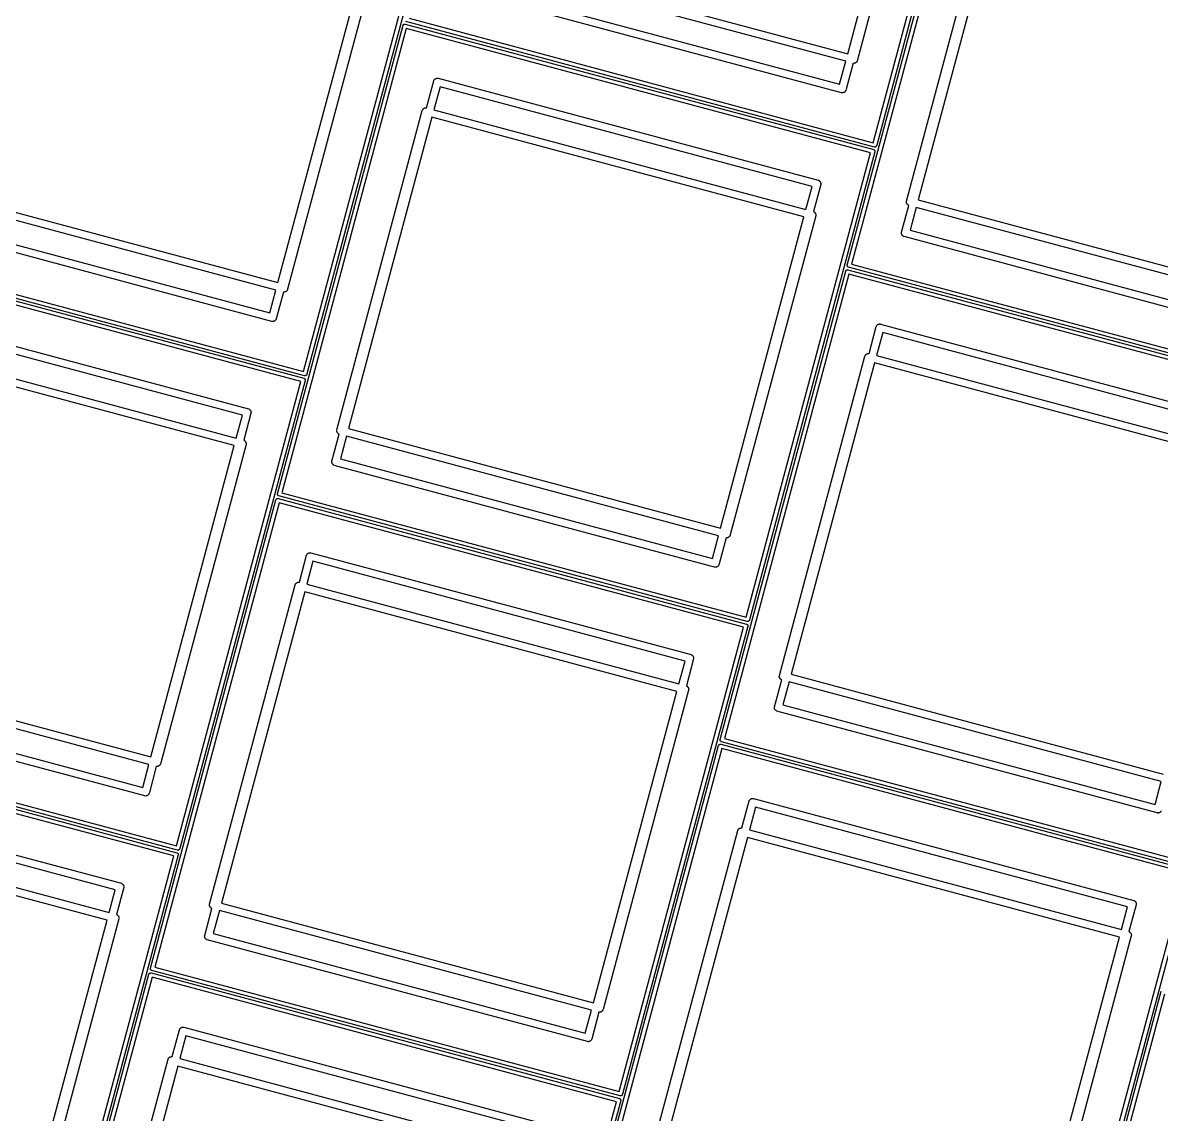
# Model space of a CAD drawing. Extents: x -24 to 329, y -138 to -2.
# Drawn here: x 77.98 to 122.14, y -100.97 to -58.64 of the extents above; entities that cross this region are included whole.
import ezdxf

# ---------------------------------------------------------------- set-up
doc = ezdxf.new("R2010")
doc.units = 0
doc.header["$MEASUREMENT"] = 0
doc.layers.add('BLACK', color=7, linetype='CONTINUOUS')

msp = doc.modelspace()

# ---------------------------------------------------------------- linework, layer by layer
at = {"layer": 'BLACK', "linetype": 'CONTINUOUS'}
for p, q in [((110.97, -63.2936), (115.795, -45.2853)), ((115.964, -45.2447), (111.101, -63.3937)), ((109.976, -59.8472), (113.212, -47.7731)), ((113.669, -47.7269), (110.36, -60.0778)), ((109.961, -68.0396), (114.83, -49.8712)), ((114.955, -49.9907), (110.13, -67.999)), ((112.256, -65.5574), (115.576, -53.1682)), ((115.949, -53.4371), (112.714, -65.5112)), ((88.8713, -72.1638), (93.6966, -54.1554)), ((93.8653, -54.1148), (89.0023, -72.2638)), ((95.5455, -55.9804), (109.976, -59.8472)), ((109.899, -60.137), (95.4679, -56.2702)), ((87.8777, -68.7174), (91.1129, -56.6433)), ((91.5705, -56.597), (88.2536, -68.9756)), ((95.2297, -57.1589), (109.661, -61.0256)), ((109.741, -61.3576), (94.9945, -57.4064)), ((92.7326, -58.7348), (92.7364, -58.7293)), ((92.7364, -58.7293), (92.7393, -58.7231)), ((92.7393, -58.7231), (92.7441, -58.7183)), ((92.7441, -58.7183), (92.748, -58.7128)), ((92.748, -58.7128), (92.7535, -58.7089)), ((92.7535, -58.7089), (92.7583, -58.7041)), ((92.7583, -58.7041), (92.7645, -58.7013)), ((92.7645, -58.7013), (92.77, -58.6974)), ((92.77, -58.6974), (92.7765, -58.6956)), ((92.7765, -58.6956), (92.7827, -58.6928)), ((92.7827, -58.6928), (92.7894, -58.6922)), ((92.7894, -58.6922), (92.796, -58.6904)), ((92.796, -58.6904), (92.8027, -58.691)), ((92.8027, -58.691), (92.8094, -58.6904)), ((92.8094, -58.6904), (92.816, -58.6922)), ((92.816, -58.6922), (92.816, -58.6922)), ((92.816, -58.6922), (110.984, -63.5604)), ((111.011, -63.4623), (92.8423, -58.5941)), ((92.9618, -58.4683), (110.97, -63.2936)), ((87.8626, -76.9098), (92.7308, -58.7414)), ((92.8566, -58.8608), (88.0313, -76.8692)), ((92.7308, -58.7414), (92.7326, -58.7348)), ((92.7308, -58.7414), (92.7308, -58.7414)), ((110.865, -63.6862), (92.8566, -58.8608)), ((109.661, -61.0256), (109.899, -60.137)), ((110.189, -60.2146), (109.918, -61.2226)), ((110.195, -60.2163), (110.189, -60.2146)), ((110.208, -60.2151), (110.195, -60.2163)), ((110.221, -60.2163), (110.208, -60.2151)), ((110.234, -60.2128), (110.221, -60.2163)), ((110.247, -60.2117), (110.234, -60.2128)), ((110.26, -60.206), (110.247, -60.2117)), ((110.272, -60.2026), (110.26, -60.206)), ((110.283, -60.195), (110.272, -60.2026)), ((110.295, -60.1893), (110.283, -60.195)), ((110.305, -60.1799), (110.295, -60.1893)), ((110.316, -60.1723), (110.305, -60.1799)), ((110.323, -60.1613), (110.316, -60.1723)), ((110.333, -60.1519), (110.323, -60.1613)), ((110.338, -60.1398), (110.333, -60.1519)), ((110.346, -60.1289), (110.338, -60.1398)), ((110.36, -60.0778), (110.346, -60.1289)), ((93.6381, -61.9398), (93.9184, -60.8936)), ((93.9184, -60.8936), (93.9219, -60.8807)), ((93.9184, -60.8936), (93.9184, -60.8936)), ((93.9219, -60.8807), (93.9295, -60.8698)), ((93.9295, -60.8698), (93.9352, -60.8578)), ((93.9352, -60.8578), (93.9446, -60.8483)), ((93.9446, -60.8483), (93.9522, -60.8374)), ((93.9522, -60.8374), (93.9631, -60.8298)), ((93.9631, -60.8298), (93.9726, -60.8203)), ((93.9726, -60.8203), (93.9846, -60.8147)), ((93.9846, -60.8147), (93.9956, -60.8071)), ((93.9956, -60.8071), (94.0084, -60.8036)), ((94.0084, -60.8036), (94.0205, -60.798)), ((94.0205, -60.798), (94.0338, -60.7968)), ((94.0338, -60.7968), (94.0467, -60.7934)), ((94.0467, -60.7934), (94.0599, -60.7945)), ((94.0599, -60.7945), (94.0732, -60.7934)), ((94.0732, -60.7934), (94.0861, -60.7968)), ((94.0861, -60.7968), (94.0861, -60.7968)), ((94.0861, -60.7968), (108.832, -64.748)), ((94.166, -61.1288), (93.9279, -62.0175)), ((108.597, -64.9956), (94.166, -61.1288)), ((109.753, -61.3611), (109.741, -61.3576)), ((109.741, -61.3576), (109.741, -61.3576)), ((109.767, -61.3599), (109.753, -61.3611)), ((109.78, -61.3611), (109.767, -61.3599)), ((109.793, -61.3576), (109.78, -61.3611)), ((109.806, -61.3565), (109.793, -61.3576)), ((109.818, -61.3508), (109.806, -61.3565)), ((109.831, -61.3474), (109.818, -61.3508)), ((109.842, -61.3397), (109.831, -61.3474)), ((109.854, -61.3341), (109.842, -61.3397)), ((109.864, -61.3247), (109.854, -61.3341)), ((109.874, -61.317), (109.864, -61.3247)), ((109.882, -61.3061), (109.874, -61.317)), ((109.892, -61.2967), (109.882, -61.3061)), ((109.897, -61.2846), (109.892, -61.2967)), ((109.905, -61.2737), (109.897, -61.2846)), ((109.918, -61.2226), (109.905, -61.2737)), ((90.1574, -74.4276), (93.4771, -62.0384)), ((93.4771, -62.0384), (93.4806, -62.0255)), ((93.4771, -62.0384), (93.4771, -62.0384)), ((93.4806, -62.0255), (93.4882, -62.0146)), ((93.4882, -62.0146), (93.4938, -62.0025)), ((93.4938, -62.0025), (93.5033, -61.9931)), ((93.5033, -61.9931), (93.5109, -61.9822)), ((93.5109, -61.9822), (93.5218, -61.9746)), ((93.5218, -61.9746), (93.5312, -61.9651)), ((93.5312, -61.9651), (93.5433, -61.9595)), ((93.5433, -61.9595), (93.5542, -61.9519)), ((93.5542, -61.9519), (93.5671, -61.9484)), ((93.5671, -61.9484), (93.5792, -61.9428)), ((93.5792, -61.9428), (93.5925, -61.9416)), ((93.5925, -61.9416), (93.6053, -61.9382)), ((93.6053, -61.9382), (93.6186, -61.9393)), ((93.6186, -61.9393), (93.6319, -61.9382)), ((93.6319, -61.9382), (93.6381, -61.9398)), ((93.9279, -62.0175), (108.359, -65.8842)), ((93.8502, -62.3073), (90.615, -74.3813)), ((108.281, -66.174), (93.8502, -62.3073)), ((110.984, -63.5604), (110.984, -63.5604)), ((110.984, -63.5604), (110.991, -63.5622)), ((110.991, -63.5622), (110.996, -63.566)), ((110.996, -63.566), (111.003, -63.5689)), ((111.003, -63.5689), (111.007, -63.5737)), ((111.007, -63.5737), (111.013, -63.5776)), ((111.017, -63.464), (111.011, -63.4623)), ((111.011, -63.4623), (111.011, -63.4623)), ((111.013, -63.5776), (111.017, -63.5831)), ((111.024, -63.4634), (111.017, -63.464)), ((111.017, -63.5831), (111.022, -63.5879)), ((111.022, -63.5879), (111.024, -63.594)), ((111.031, -63.464), (111.024, -63.4634)), ((111.037, -63.4623), (111.031, -63.464)), ((111.044, -63.4617), (111.037, -63.4623)), ((111.05, -63.4588), (111.044, -63.4617)), ((111.057, -63.4571), (111.05, -63.4588)), ((111.062, -63.4532), (111.057, -63.4571)), ((111.068, -63.4503), (111.062, -63.4532)), ((111.073, -63.4455), (111.068, -63.4503)), ((111.079, -63.4416), (111.073, -63.4455)), ((111.083, -63.4361), (111.079, -63.4416)), ((111.087, -63.4313), (111.083, -63.4361)), ((111.09, -63.4252), (111.087, -63.4313)), ((111.094, -63.4196), (111.09, -63.4252)), ((111.101, -63.3937), (111.094, -63.4196)), ((106.04, -81.6945), (110.865, -63.6862)), ((111.034, -63.6456), (106.171, -81.7946)), ((111.024, -63.594), (111.028, -63.5996)), ((111.028, -63.5996), (111.03, -63.6061)), ((111.03, -63.6061), (111.033, -63.6123)), ((111.033, -63.6123), (111.034, -63.619)), ((111.034, -63.619), (111.035, -63.6255)), ((111.035, -63.639), (111.034, -63.6456)), ((111.034, -63.6456), (111.034, -63.6456)), ((111.035, -63.6255), (111.035, -63.6323)), ((111.035, -63.6323), (111.035, -63.639)), ((73.4467, -64.8506), (87.8777, -68.7174)), ((108.832, -64.748), (108.832, -64.748)), ((108.832, -64.748), (108.845, -64.7515)), ((108.845, -64.7515), (108.856, -64.7591)), ((108.856, -64.7591), (108.868, -64.7647)), ((108.868, -64.7647), (108.877, -64.7742)), ((108.877, -64.7742), (108.888, -64.7818)), ((108.888, -64.7818), (108.896, -64.7927)), ((108.896, -64.7927), (108.905, -64.8022)), ((108.905, -64.8022), (108.911, -64.8142)), ((108.911, -64.8142), (108.919, -64.8251)), ((108.919, -64.8251), (108.922, -64.838)), ((108.922, -64.838), (108.928, -64.8501)), ((108.928, -64.8501), (108.929, -64.8634)), ((108.929, -64.8634), (108.932, -64.8762)), ((108.932, -64.9028), (108.929, -64.9157)), ((108.932, -64.8762), (108.931, -64.8895)), ((108.931, -64.8895), (108.932, -64.9028)), ((87.8, -69.0071), (73.3691, -65.1404)), ((108.359, -65.8842), (108.597, -64.9956)), ((108.929, -64.9157), (108.649, -65.9619)), ((108.929, -64.9157), (108.929, -64.9157)), ((112.066, -66.7695), (112.346, -65.7233)), ((112.253, -65.5703), (112.256, -65.5574)), ((112.254, -65.5836), (112.253, -65.5703)), ((112.253, -65.5969), (112.254, -65.5836)), ((112.256, -65.6097), (112.253, -65.5969)), ((112.256, -65.5574), (112.256, -65.5574)), ((112.257, -65.623), (112.256, -65.6097)), ((112.263, -65.6351), (112.257, -65.623)), ((112.266, -65.648), (112.263, -65.6351)), ((112.274, -65.6589), (112.266, -65.648)), ((112.28, -65.6709), (112.274, -65.6589)), ((112.289, -65.6804), (112.28, -65.6709)), ((112.297, -65.6913), (112.289, -65.6804)), ((112.308, -65.6989), (112.297, -65.6913)), ((112.317, -65.7084), (112.308, -65.6989)), ((112.329, -65.714), (112.317, -65.7084)), ((112.34, -65.7216), (112.329, -65.714)), ((112.346, -65.7233), (112.34, -65.7216)), ((112.714, -65.5112), (127.145, -69.3779)), ((73.131, -66.029), (87.5619, -69.8958)), ((105.046, -78.2481), (108.281, -66.174)), ((108.739, -66.1277), (105.422, -78.5063)), ((108.649, -65.9619), (108.655, -65.9636)), ((108.655, -65.9636), (108.666, -65.9712)), ((108.666, -65.9712), (108.678, -65.9768)), ((108.678, -65.9768), (108.687, -65.9863)), ((108.687, -65.9863), (108.698, -65.9939)), ((108.698, -65.9939), (108.706, -66.0048)), ((108.706, -66.0048), (108.715, -66.0142)), ((108.715, -66.0142), (108.721, -66.0263)), ((108.721, -66.0263), (108.728, -66.0372)), ((108.728, -66.0372), (108.732, -66.0501)), ((108.732, -66.0501), (108.738, -66.0622)), ((108.738, -66.0622), (108.739, -66.0755)), ((108.739, -66.0755), (108.742, -66.0883)), ((108.742, -66.1149), (108.739, -66.1277)), ((108.739, -66.1277), (108.739, -66.1277)), ((108.742, -66.0883), (108.741, -66.1016)), ((108.741, -66.1016), (108.742, -66.1149)), ((112.636, -65.8009), (112.398, -66.6896)), ((127.067, -69.6677), (112.636, -65.8009)), ((87.6418, -70.2278), (72.8958, -66.2766)), ((112.063, -66.7824), (112.066, -66.7695)), ((112.064, -66.7957), (112.063, -66.7824)), ((112.063, -66.8089), (112.064, -66.7957)), ((112.066, -66.8218), (112.063, -66.8089)), ((112.066, -66.7695), (112.066, -66.7695)), ((112.067, -66.8351), (112.066, -66.8218)), ((112.073, -66.8472), (112.067, -66.8351)), ((112.076, -66.86), (112.073, -66.8472)), ((112.084, -66.8709), (112.076, -66.86)), ((112.09, -66.883), (112.084, -66.8709)), ((112.099, -66.8924), (112.09, -66.883)), ((112.107, -66.9034), (112.099, -66.8924)), ((112.118, -66.911), (112.107, -66.9034)), ((112.127, -66.9204), (112.118, -66.911)), ((112.139, -66.9261), (112.127, -66.9204)), ((112.15, -66.9337), (112.139, -66.9261)), ((112.163, -66.9372), (112.15, -66.9337)), ((126.909, -70.8883), (112.163, -66.9372)), ((112.163, -66.9372), (112.163, -66.9372)), ((112.398, -66.6896), (126.829, -70.5564)), ((70.7172, -67.5624), (88.8856, -72.4306)), ((88.9119, -72.3324), (70.7435, -67.4642)), ((70.863, -67.3385), (88.8713, -72.1638)), ((88.7661, -72.5563), (70.7578, -67.731)), ((110.13, -67.999), (128.138, -72.8243)), ((105.031, -86.4405), (109.899, -68.2721)), ((110.025, -68.3916), (105.2, -86.3999)), ((109.899, -68.2721), (109.901, -68.2655)), ((109.899, -68.2721), (109.899, -68.2721)), ((109.901, -68.2655), (109.905, -68.26)), ((109.905, -68.26), (109.908, -68.2539)), ((109.908, -68.2539), (109.912, -68.2491)), ((109.912, -68.2491), (109.916, -68.2435)), ((109.916, -68.2435), (109.922, -68.2397)), ((109.922, -68.2397), (109.927, -68.2349)), ((109.927, -68.2349), (109.933, -68.232)), ((109.933, -68.232), (109.938, -68.2281)), ((109.938, -68.2281), (109.945, -68.2264)), ((109.945, -68.2264), (109.951, -68.2235)), ((109.951, -68.2235), (109.958, -68.2229)), ((109.958, -68.2229), (109.964, -68.2212)), ((109.96, -68.0462), (109.961, -68.0396)), ((109.96, -68.0529), (109.96, -68.0462)), ((109.96, -68.0596), (109.96, -68.0529)), ((109.961, -68.0662), (109.96, -68.0596)), ((109.961, -68.0396), (109.961, -68.0396)), ((109.962, -68.0729), (109.961, -68.0662)), ((109.965, -68.0791), (109.962, -68.0729)), ((109.964, -68.2212), (109.971, -68.2218)), ((109.967, -68.0856), (109.965, -68.0791)), ((109.97, -68.0911), (109.967, -68.0856)), ((109.973, -68.0973), (109.97, -68.0911)), ((109.971, -68.2218), (109.978, -68.2212)), ((109.978, -68.1021), (109.973, -68.0973)), ((109.982, -68.1076), (109.978, -68.1021)), ((109.978, -68.2212), (109.984, -68.2229)), ((109.988, -68.1115), (109.982, -68.1076)), ((109.984, -68.2229), (109.984, -68.2229)), ((109.984, -68.2229), (128.153, -73.0911)), ((109.992, -68.1163), (109.988, -68.1115)), ((109.998, -68.1191), (109.992, -68.1163)), ((110.004, -68.123), (109.998, -68.1191)), ((110.011, -68.1248), (110.004, -68.123)), ((128.179, -72.993), (110.011, -68.1248)), ((110.011, -68.1248), (110.011, -68.1248)), ((128.033, -73.2169), (110.025, -68.3916)), ((87.5619, -69.8958), (87.8, -69.0071)), ((88.0898, -69.0848), (87.8123, -70.1204)), ((88.096, -69.0865), (88.0898, -69.0848)), ((88.1093, -69.0853), (88.096, -69.0865)), ((88.1226, -69.0865), (88.1093, -69.0853)), ((88.1354, -69.083), (88.1226, -69.0865)), ((88.1487, -69.0818), (88.1354, -69.083)), ((88.1608, -69.0762), (88.1487, -69.0818)), ((88.1737, -69.0728), (88.1608, -69.0762)), ((88.1846, -69.0651), (88.1737, -69.0728)), ((88.1967, -69.0595), (88.1846, -69.0651)), ((88.2061, -69.0501), (88.1967, -69.0595)), ((88.217, -69.0424), (88.2061, -69.0501)), ((88.2247, -69.0315), (88.217, -69.0424)), ((88.2341, -69.0221), (88.2247, -69.0315)), ((88.2397, -69.01), (88.2341, -69.0221)), ((88.2473, -68.9991), (88.2397, -69.01)), ((88.2536, -68.9756), (88.2473, -68.9991)), ((71.9873, -69.667), (86.7334, -73.6182)), ((86.4982, -73.8657), (72.0672, -69.999)), ((87.7433, -70.2099), (87.7323, -70.2175)), ((87.7553, -70.2043), (87.7433, -70.2099)), ((87.7648, -70.1948), (87.7553, -70.2043)), ((87.7757, -70.1872), (87.7648, -70.1948)), ((87.7833, -70.1763), (87.7757, -70.1872)), ((87.7927, -70.1669), (87.7833, -70.1763)), ((87.7984, -70.1548), (87.7927, -70.1669)), ((87.806, -70.1439), (87.7984, -70.1548)), ((87.8123, -70.1204), (87.806, -70.1439)), ((87.6547, -70.2312), (87.6418, -70.2278)), ((87.6418, -70.2278), (87.6418, -70.2278)), ((87.668, -70.2301), (87.6547, -70.2312)), ((87.6812, -70.2312), (87.668, -70.2301)), ((87.6941, -70.2278), (87.6812, -70.2312)), ((87.7074, -70.2266), (87.6941, -70.2278)), ((87.7195, -70.221), (87.7074, -70.2266)), ((87.7323, -70.2175), (87.7195, -70.221)), ((110.806, -71.4706), (111.087, -70.4243)), ((111.087, -70.4243), (111.09, -70.4115)), ((111.087, -70.4243), (111.087, -70.4243)), ((111.09, -70.4115), (111.098, -70.4006)), ((111.098, -70.4006), (111.103, -70.3885)), ((111.103, -70.3885), (111.113, -70.3791)), ((111.113, -70.3791), (111.12, -70.3681)), ((111.12, -70.3681), (111.131, -70.3605)), ((111.131, -70.3605), (111.141, -70.3511)), ((111.141, -70.3511), (111.153, -70.3454)), ((111.153, -70.3454), (111.164, -70.3378)), ((111.164, -70.3378), (111.177, -70.3343)), ((111.177, -70.3343), (111.189, -70.3287)), ((111.189, -70.3287), (111.202, -70.3276)), ((111.202, -70.3276), (111.215, -70.3241)), ((111.215, -70.3241), (111.228, -70.3253)), ((111.228, -70.3253), (111.241, -70.3241)), ((111.241, -70.3241), (111.254, -70.3276)), ((111.254, -70.3276), (111.254, -70.3276)), ((111.254, -70.3276), (126, -74.2787)), ((71.8291, -70.8876), (86.26, -74.7544)), ((111.334, -70.6595), (111.096, -71.5482)), ((125.765, -74.5263), (111.334, -70.6595)), ((86.1824, -75.0442), (71.7515, -71.1774)), ((110.656, -71.5453), (110.662, -71.5333)), ((110.662, -71.5333), (110.672, -71.5238)), ((110.672, -71.5238), (110.679, -71.5129)), ((110.679, -71.5129), (110.69, -71.5053)), ((110.69, -71.5053), (110.699, -71.4959)), ((110.699, -71.4959), (110.712, -71.4902)), ((110.712, -71.4902), (110.722, -71.4826)), ((110.722, -71.4826), (110.735, -71.4791)), ((110.735, -71.4791), (110.747, -71.4735)), ((110.747, -71.4735), (110.761, -71.4723)), ((110.761, -71.4723), (110.774, -71.4689)), ((110.774, -71.4689), (110.787, -71.4701)), ((110.787, -71.4701), (110.8, -71.4689)), ((110.8, -71.4689), (110.806, -71.4706)), ((107.326, -83.9583), (110.645, -71.5691)), ((111.018, -71.838), (107.783, -83.9121)), ((110.645, -71.5691), (110.649, -71.5563)), ((110.645, -71.5691), (110.645, -71.5691)), ((110.649, -71.5563), (110.656, -71.5453)), ((125.449, -75.7047), (111.018, -71.838)), ((111.096, -71.5482), (125.527, -75.415)), ((88.9185, -72.3342), (88.9119, -72.3324)), ((88.9119, -72.3324), (88.9119, -72.3324)), ((88.9252, -72.3336), (88.9185, -72.3342)), ((88.932, -72.3342), (88.9252, -72.3336)), ((88.9385, -72.3324), (88.932, -72.3342)), ((88.9452, -72.3318), (88.9385, -72.3324)), ((88.9514, -72.329), (88.9452, -72.3318)), ((88.9579, -72.3272), (88.9514, -72.329)), ((88.9635, -72.3233), (88.9579, -72.3272)), ((88.9696, -72.3205), (88.9635, -72.3233)), ((88.9744, -72.3157), (88.9696, -72.3205)), ((88.9799, -72.3118), (88.9744, -72.3157)), ((88.9838, -72.3063), (88.9799, -72.3118)), ((88.9886, -72.3015), (88.9838, -72.3063)), ((88.9915, -72.2953), (88.9886, -72.3015)), ((88.9953, -72.2898), (88.9915, -72.2953)), ((89.0023, -72.2638), (88.9953, -72.2898)), ((83.9408, -90.5647), (88.7661, -72.5563)), ((88.9348, -72.5157), (84.0718, -90.6647)), ((88.8856, -72.4306), (88.8856, -72.4306)), ((88.8856, -72.4306), (88.8922, -72.4323)), ((88.8922, -72.4323), (88.8977, -72.4362)), ((88.8977, -72.4362), (88.9039, -72.4391)), ((88.9039, -72.4391), (88.9086, -72.4439)), ((88.9086, -72.4439), (88.9142, -72.4477)), ((88.9142, -72.4477), (88.9181, -72.4533)), ((88.9181, -72.4533), (88.9229, -72.4581)), ((88.9229, -72.4581), (88.9257, -72.4642)), ((88.9257, -72.4642), (88.9296, -72.4697)), ((88.9296, -72.4697), (88.9313, -72.4763)), ((88.9313, -72.4763), (88.9342, -72.4824)), ((88.9342, -72.4824), (88.9348, -72.4892)), ((88.9348, -72.4892), (88.9366, -72.4957)), ((88.9366, -72.5092), (88.9348, -72.5157)), ((88.9348, -72.5157), (88.9348, -72.5157)), ((88.9366, -72.4957), (88.936, -72.5024)), ((88.936, -72.5024), (88.9366, -72.5092)), ((86.7334, -73.6182), (86.7334, -73.6182)), ((86.7334, -73.6182), (86.7462, -73.6216)), ((86.7462, -73.6216), (86.7572, -73.6293)), ((86.7572, -73.6293), (86.7692, -73.6349)), ((86.7692, -73.6349), (86.7787, -73.6443)), ((86.7787, -73.6443), (86.7896, -73.652)), ((86.7896, -73.652), (86.7972, -73.6629)), ((86.7972, -73.6629), (86.8066, -73.6723)), ((86.8066, -73.6723), (86.8123, -73.6844)), ((86.8123, -73.6844), (86.8199, -73.6953)), ((86.8199, -73.6953), (86.8234, -73.7082)), ((86.8234, -73.7082), (86.829, -73.7203)), ((86.829, -73.7203), (86.8302, -73.7335)), ((86.8302, -73.7335), (86.8336, -73.7464)), ((86.26, -74.7544), (86.4982, -73.8657)), ((86.8302, -73.7858), (86.5498, -74.832)), ((86.8336, -73.773), (86.8302, -73.7858)), ((86.8302, -73.7858), (86.8302, -73.7858)), ((86.8336, -73.7464), (86.8324, -73.7597)), ((86.8324, -73.7597), (86.8336, -73.773)), ((89.9672, -75.6397), (90.2476, -74.5935)), ((90.154, -74.4405), (90.1574, -74.4276)), ((90.1551, -74.4538), (90.154, -74.4405)), ((90.154, -74.467), (90.1551, -74.4538)), ((90.1574, -74.4799), (90.154, -74.467)), ((90.1574, -74.4276), (90.1574, -74.4276)), ((90.1586, -74.4932), (90.1574, -74.4799)), ((90.1642, -74.5052), (90.1586, -74.4932)), ((90.1677, -74.5181), (90.1642, -74.5052)), ((90.1753, -74.529), (90.1677, -74.5181)), ((90.1809, -74.5411), (90.1753, -74.529)), ((90.1904, -74.5505), (90.1809, -74.5411)), ((90.198, -74.5614), (90.1904, -74.5505)), ((90.2089, -74.5691), (90.198, -74.5614)), ((90.2184, -74.5785), (90.2089, -74.5691)), ((90.2304, -74.5841), (90.2184, -74.5785)), ((90.2413, -74.5918), (90.2304, -74.5841)), ((90.2476, -74.5935), (90.2413, -74.5918)), ((90.615, -74.3813), (105.046, -78.2481)), ((82.9472, -87.1182), (86.1824, -75.0442)), ((86.64, -74.9979), (83.3305, -87.3489)), ((86.5498, -74.832), (86.5561, -74.8337)), ((86.5561, -74.8337), (86.567, -74.8414)), ((86.567, -74.8414), (86.579, -74.847)), ((86.579, -74.847), (86.5885, -74.8564)), ((86.5885, -74.8564), (86.5994, -74.8641)), ((86.5994, -74.8641), (86.607, -74.875)), ((86.607, -74.875), (86.6165, -74.8844)), ((86.6165, -74.8844), (86.6221, -74.8965)), ((86.6221, -74.8965), (86.6297, -74.9074)), ((86.6297, -74.9074), (86.6332, -74.9202)), ((86.6332, -74.9202), (86.6388, -74.9323)), ((86.6388, -74.9323), (86.64, -74.9456)), ((86.64, -74.9456), (86.6434, -74.9585)), ((86.6434, -74.985), (86.64, -74.9979)), ((86.64, -74.9979), (86.64, -74.9979)), ((86.6434, -74.9585), (86.6423, -74.9717)), ((86.6423, -74.9717), (86.6434, -74.985)), ((90.5374, -74.6711), (90.2992, -75.5598)), ((104.968, -78.5379), (90.5374, -74.6711)), ((89.9638, -75.6526), (89.9672, -75.6397)), ((89.965, -75.6658), (89.9638, -75.6526)), ((89.9638, -75.6791), (89.965, -75.6658)), ((89.9672, -75.692), (89.9638, -75.6791)), ((89.9672, -75.6397), (89.9672, -75.6397)), ((89.9684, -75.7052), (89.9672, -75.692)), ((89.974, -75.7173), (89.9684, -75.7052)), ((89.9775, -75.7302), (89.974, -75.7173)), ((89.9851, -75.7411), (89.9775, -75.7302)), ((89.9908, -75.7532), (89.9851, -75.7411)), ((90.0002, -75.7626), (89.9908, -75.7532)), ((90.0078, -75.7735), (90.0002, -75.7626)), ((90.0187, -75.7812), (90.0078, -75.7735)), ((90.0282, -75.7906), (90.0187, -75.7812)), ((90.0402, -75.7962), (90.0282, -75.7906)), ((90.0512, -75.8039), (90.0402, -75.7962)), ((90.064, -75.8073), (90.0512, -75.8039)), ((104.81, -79.7585), (90.064, -75.8073)), ((90.064, -75.8073), (90.064, -75.8073)), ((90.2992, -75.5598), (104.73, -79.4265)), ((82.9321, -95.3107), (87.8003, -77.1422)), ((87.9261, -77.2617), (83.1008, -95.2701)), ((87.8003, -77.1422), (87.8021, -77.1357)), ((87.8003, -77.1422), (87.8003, -77.1422)), ((87.8021, -77.1357), (87.8059, -77.1302)), ((87.8059, -77.1302), (87.8088, -77.124)), ((87.8088, -77.124), (87.8136, -77.1192)), ((87.8136, -77.1192), (87.8175, -77.1137)), ((87.8175, -77.1137), (87.823, -77.1098)), ((87.823, -77.1098), (87.8278, -77.105)), ((87.8278, -77.105), (87.8339, -77.1022)), ((87.8339, -77.1022), (87.8395, -77.0983)), ((87.8395, -77.0983), (87.846, -77.0965)), ((87.846, -77.0965), (87.8522, -77.0937)), ((87.8522, -77.0937), (87.8589, -77.0931)), ((87.8589, -77.0931), (87.8654, -77.0913)), ((87.8609, -76.9163), (87.8626, -76.9098)), ((87.8614, -76.9231), (87.8609, -76.9163)), ((87.8609, -76.9298), (87.8614, -76.9231)), ((87.8626, -76.9363), (87.8609, -76.9298)), ((87.8626, -76.9098), (87.8626, -76.9098)), ((87.8632, -76.9431), (87.8626, -76.9363)), ((87.8661, -76.9492), (87.8632, -76.9431)), ((87.8654, -77.0913), (87.8722, -77.0919)), ((87.8678, -76.9558), (87.8661, -76.9492)), ((87.8717, -76.9613), (87.8678, -76.9558)), ((87.8745, -76.9674), (87.8717, -76.9613)), ((87.8722, -77.0919), (87.8789, -77.0913)), ((87.8793, -76.9722), (87.8745, -76.9674)), ((87.8789, -77.0913), (87.8855, -77.0931)), ((87.8832, -76.9778), (87.8793, -76.9722)), ((87.8888, -76.9817), (87.8832, -76.9778)), ((87.8855, -77.0931), (87.8855, -77.0931)), ((87.8855, -77.0931), (106.054, -81.9613)), ((87.8936, -76.9864), (87.8888, -76.9817)), ((87.8997, -76.9893), (87.8936, -76.9864)), ((87.9052, -76.9932), (87.8997, -76.9893)), ((87.9118, -76.9949), (87.9052, -76.9932)), ((106.08, -81.8632), (87.9118, -76.9949)), ((87.9118, -76.9949), (87.9118, -76.9949)), ((105.934, -82.087), (87.9261, -77.2617)), ((88.0313, -76.8692), (106.04, -81.6945)), ((104.73, -79.4265), (104.968, -78.5379)), ((105.353, -78.5958), (105.342, -78.6035)), ((105.365, -78.5902), (105.353, -78.5958)), ((105.374, -78.5808), (105.365, -78.5902)), ((105.385, -78.5731), (105.374, -78.5808)), ((105.393, -78.5622), (105.385, -78.5731)), ((105.402, -78.5528), (105.393, -78.5622)), ((105.408, -78.5407), (105.402, -78.5528)), ((105.416, -78.5298), (105.408, -78.5407)), ((105.422, -78.5063), (105.416, -78.5298)), ((105.258, -78.6155), (104.988, -79.6235)), ((105.264, -78.6172), (105.258, -78.6155)), ((105.278, -78.616), (105.264, -78.6172)), ((105.291, -78.6172), (105.278, -78.616)), ((105.304, -78.6137), (105.291, -78.6172)), ((105.317, -78.6126), (105.304, -78.6137)), ((105.329, -78.6069), (105.317, -78.6126)), ((105.342, -78.6035), (105.329, -78.6069)), ((88.7076, -80.3407), (88.9879, -79.2945)), ((88.9879, -79.2945), (88.9914, -79.2816)), ((88.9879, -79.2945), (88.9879, -79.2945)), ((88.9914, -79.2816), (88.999, -79.2707)), ((88.999, -79.2707), (89.0047, -79.2586)), ((89.0047, -79.2586), (89.0141, -79.2492)), ((89.0141, -79.2492), (89.0217, -79.2383)), ((89.0217, -79.2383), (89.0326, -79.2307)), ((89.0326, -79.2307), (89.0421, -79.2212)), ((89.0421, -79.2212), (89.0541, -79.2156)), ((89.0541, -79.2156), (89.0651, -79.208)), ((89.0651, -79.208), (89.0779, -79.2045)), ((89.0779, -79.2045), (89.09, -79.1989)), ((89.09, -79.1989), (89.1033, -79.1977)), ((89.1033, -79.1977), (89.1162, -79.1943)), ((89.1162, -79.1943), (89.1294, -79.1954)), ((89.1294, -79.1954), (89.1427, -79.1943)), ((89.1427, -79.1943), (89.1556, -79.1977)), ((89.1556, -79.1977), (89.1556, -79.1977)), ((89.1556, -79.1977), (103.902, -83.1489)), ((89.2355, -79.5297), (88.9974, -80.4184)), ((103.666, -83.3965), (89.2355, -79.5297)), ((104.823, -79.762), (104.81, -79.7585)), ((104.81, -79.7585), (104.81, -79.7585)), ((104.836, -79.7608), (104.823, -79.762)), ((104.85, -79.762), (104.836, -79.7608)), ((104.862, -79.7585), (104.85, -79.762)), ((104.876, -79.7574), (104.862, -79.7585)), ((104.888, -79.7517), (104.876, -79.7574)), ((104.901, -79.7483), (104.888, -79.7517)), ((104.912, -79.7406), (104.901, -79.7483)), ((104.924, -79.735), (104.912, -79.7406)), ((104.933, -79.7256), (104.924, -79.735)), ((104.944, -79.7179), (104.933, -79.7256)), ((104.952, -79.707), (104.944, -79.7179)), ((104.961, -79.6976), (104.952, -79.707)), ((104.967, -79.6855), (104.961, -79.6976)), ((104.974, -79.6746), (104.967, -79.6855)), ((104.988, -79.6235), (104.974, -79.6746)), ((88.5913, -80.3754), (88.6007, -80.366)), ((88.6007, -80.366), (88.6128, -80.3604)), ((88.6128, -80.3604), (88.6237, -80.3527)), ((88.6237, -80.3527), (88.6366, -80.3493)), ((88.6366, -80.3493), (88.6487, -80.3437)), ((88.6487, -80.3437), (88.662, -80.3425)), ((88.662, -80.3425), (88.6748, -80.3391)), ((88.6748, -80.3391), (88.6881, -80.3402)), ((88.6881, -80.3402), (88.7014, -80.3391)), ((88.7014, -80.3391), (88.7076, -80.3407)), ((85.2269, -92.8285), (88.5466, -80.4393)), ((88.9197, -80.7081), (85.6845, -92.7822)), ((88.5466, -80.4393), (88.5501, -80.4264)), ((88.5466, -80.4393), (88.5466, -80.4393)), ((88.5501, -80.4264), (88.5577, -80.4155)), ((88.5577, -80.4155), (88.5633, -80.4034)), ((88.5633, -80.4034), (88.5728, -80.394)), ((88.5728, -80.394), (88.5804, -80.3831)), ((88.5804, -80.3831), (88.5913, -80.3754)), ((103.351, -84.5749), (88.9197, -80.7081)), ((88.9974, -80.4184), (103.428, -84.2851)), ((101.109, -100.095), (105.934, -82.087)), ((106.103, -82.0465), (101.24, -100.195)), ((106.054, -81.9613), (106.054, -81.9613)), ((106.054, -81.9613), (106.06, -81.963)), ((106.06, -81.963), (106.066, -81.9669)), ((106.066, -81.9669), (106.072, -81.9698)), ((106.072, -81.9698), (106.077, -81.9746)), ((106.077, -81.9746), (106.082, -81.9785)), ((106.087, -81.8649), (106.08, -81.8632)), ((106.08, -81.8632), (106.08, -81.8632)), ((106.082, -81.9785), (106.086, -81.984)), ((106.086, -81.984), (106.091, -81.9888)), ((106.093, -81.8643), (106.087, -81.8649)), ((106.091, -81.9888), (106.094, -81.9949)), ((106.1, -81.8649), (106.093, -81.8643)), ((106.094, -81.9949), (106.098, -82.0005)), ((106.098, -82.0005), (106.1, -82.007)), ((106.107, -81.8632), (106.1, -81.8649)), ((106.1, -82.007), (106.102, -82.0131)), ((106.102, -82.0131), (106.103, -82.0199)), ((106.103, -82.0199), (106.105, -82.0264)), ((106.105, -82.0399), (106.103, -82.0464)), ((106.103, -82.0464), (106.103, -82.0465)), ((106.105, -82.0264), (106.104, -82.0332)), ((106.104, -82.0332), (106.105, -82.0399)), ((106.113, -81.8626), (106.107, -81.8632)), ((106.12, -81.8597), (106.113, -81.8626)), ((106.126, -81.8579), (106.12, -81.8597)), ((106.132, -81.8541), (106.126, -81.8579)), ((106.138, -81.8512), (106.132, -81.8541)), ((106.143, -81.8464), (106.138, -81.8512)), ((106.148, -81.8425), (106.143, -81.8464)), ((106.152, -81.837), (106.148, -81.8425)), ((106.157, -81.8322), (106.152, -81.837)), ((106.16, -81.8261), (106.157, -81.8322)), ((106.164, -81.8205), (106.16, -81.8261)), ((106.171, -81.7946), (106.164, -81.8205)), ((68.5162, -83.2515), (82.9472, -87.1182)), ((103.428, -84.2851), (103.666, -83.3965)), ((103.998, -83.3166), (103.718, -84.3628)), ((103.902, -83.1489), (103.902, -83.1489)), ((103.902, -83.1489), (103.915, -83.1524)), ((103.915, -83.1524), (103.925, -83.16)), ((103.925, -83.16), (103.937, -83.1656)), ((103.937, -83.1656), (103.947, -83.1751)), ((103.947, -83.1751), (103.958, -83.1827)), ((103.958, -83.1827), (103.965, -83.1936)), ((103.965, -83.1936), (103.975, -83.203)), ((103.975, -83.203), (103.981, -83.2151)), ((103.981, -83.2151), (103.988, -83.226)), ((103.988, -83.226), (103.992, -83.2389)), ((103.992, -83.2389), (103.997, -83.251)), ((103.997, -83.251), (103.998, -83.2643)), ((103.998, -83.2643), (104.002, -83.2771)), ((104.002, -83.3037), (103.998, -83.3165)), ((103.998, -83.3165), (103.998, -83.3166)), ((104.002, -83.2771), (104.001, -83.2904)), ((104.001, -83.2904), (104.002, -83.3037)), ((82.8695, -87.408), (68.4386, -83.5413)), ((107.136, -85.1704), (107.416, -84.1242)), ((107.322, -83.9712), (107.326, -83.9583)), ((107.323, -83.9845), (107.322, -83.9712)), ((107.322, -83.9977), (107.323, -83.9845)), ((107.326, -84.0106), (107.322, -83.9977)), ((107.326, -83.9583), (107.326, -83.9583)), ((107.327, -84.0239), (107.326, -84.0106)), ((107.332, -84.036), (107.327, -84.0239)), ((107.336, -84.0488), (107.332, -84.036)), ((107.344, -84.0598), (107.336, -84.0488)), ((107.349, -84.0718), (107.344, -84.0598)), ((107.359, -84.0813), (107.349, -84.0718)), ((107.366, -84.0922), (107.359, -84.0813)), ((107.377, -84.0998), (107.366, -84.0922)), ((107.387, -84.1092), (107.377, -84.0998)), ((107.399, -84.1149), (107.387, -84.1092)), ((107.41, -84.1225), (107.399, -84.1149)), ((107.416, -84.1242), (107.41, -84.1225)), ((107.706, -84.2018), (107.467, -85.0905)), ((122.137, -88.0686), (107.706, -84.2018)), ((107.783, -83.9121), (122.214, -87.7788)), ((82.7113, -88.6287), (67.9653, -84.6775)), ((68.2005, -84.4299), (82.6314, -88.2967)), ((100.115, -96.649), (103.351, -84.5749)), ((103.808, -84.5286), (100.489, -96.9178)), ((103.718, -84.3628), (103.724, -84.3644)), ((103.724, -84.3644), (103.735, -84.3721)), ((103.735, -84.3721), (103.747, -84.3777)), ((103.747, -84.3777), (103.757, -84.3871)), ((103.757, -84.3871), (103.768, -84.3948)), ((103.768, -84.3948), (103.775, -84.4057)), ((103.775, -84.4057), (103.785, -84.4151)), ((103.785, -84.4151), (103.79, -84.4272)), ((103.79, -84.4272), (103.798, -84.4381)), ((103.798, -84.4381), (103.801, -84.451)), ((103.801, -84.451), (103.807, -84.4631)), ((103.807, -84.4631), (103.808, -84.4763)), ((103.808, -84.4763), (103.812, -84.4892)), ((103.812, -84.5158), (103.808, -84.5286)), ((103.808, -84.5286), (103.808, -84.5286)), ((103.812, -84.4892), (103.811, -84.5025)), ((103.811, -84.5025), (103.812, -84.5158)), ((107.132, -85.1833), (107.136, -85.1704)), ((107.133, -85.1966), (107.132, -85.1833)), ((107.132, -85.2098), (107.133, -85.1966)), ((107.136, -85.2227), (107.132, -85.2098)), ((107.136, -85.1704), (107.136, -85.1704)), ((107.137, -85.236), (107.136, -85.2227)), ((107.467, -85.0905), (121.898, -88.9572)), ((107.142, -85.248), (107.137, -85.236)), ((107.146, -85.2609), (107.142, -85.248)), ((107.153, -85.2718), (107.146, -85.2609)), ((107.159, -85.2839), (107.153, -85.2718)), ((107.168, -85.2933), (107.159, -85.2839)), ((107.176, -85.3042), (107.168, -85.2933)), ((107.187, -85.3119), (107.176, -85.3042)), ((107.196, -85.3213), (107.187, -85.3119)), ((107.208, -85.3269), (107.196, -85.3213)), ((107.219, -85.3346), (107.208, -85.3269)), ((107.232, -85.338), (107.219, -85.3346)), ((121.978, -89.2892), (107.232, -85.338)), ((107.232, -85.338), (107.232, -85.338)), ((65.7867, -85.9632), (83.9551, -90.8315)), ((83.9814, -90.7333), (65.813, -85.8651)), ((65.9325, -85.7393), (83.9408, -90.5647)), ((83.8356, -90.9572), (65.8273, -86.1319)), ((105.029, -86.447), (105.031, -86.4405)), ((105.03, -86.4538), (105.029, -86.447)), ((105.029, -86.4605), (105.03, -86.4538)), ((105.031, -86.4671), (105.029, -86.4605)), ((105.031, -86.4405), (105.031, -86.4405)), ((105.031, -86.4738), (105.031, -86.4671)), ((105.034, -86.4799), (105.031, -86.4738)), ((105.036, -86.4865), (105.034, -86.4799)), ((105.04, -86.492), (105.036, -86.4865)), ((105.043, -86.4982), (105.04, -86.492)), ((105.048, -86.503), (105.043, -86.4982)), ((105.051, -86.5085), (105.048, -86.503)), ((105.057, -86.5124), (105.051, -86.5085)), ((105.062, -86.5172), (105.057, -86.5124)), ((105.068, -86.52), (105.062, -86.5172)), ((105.073, -86.5239), (105.068, -86.52)), ((105.08, -86.5257), (105.073, -86.5239)), ((123.248, -91.3939), (105.08, -86.5257)), ((105.08, -86.5257), (105.08, -86.5257)), ((105.2, -86.3999), (123.208, -91.2252)), ((100.1, -104.841), (104.969, -86.673)), ((105.094, -86.7925), (100.269, -104.801)), ((104.969, -86.673), (104.97, -86.6664)), ((104.969, -86.673), (104.969, -86.673)), ((104.97, -86.6664), (104.974, -86.6609)), ((104.974, -86.6609), (104.977, -86.6547)), ((104.977, -86.6547), (104.982, -86.65)), ((104.982, -86.65), (104.986, -86.6444)), ((104.986, -86.6444), (104.991, -86.6405)), ((104.991, -86.6405), (104.996, -86.6357)), ((104.996, -86.6357), (105.002, -86.6329)), ((105.002, -86.6329), (105.008, -86.629)), ((105.008, -86.629), (105.014, -86.6273)), ((105.014, -86.6273), (105.02, -86.6244)), ((105.02, -86.6244), (105.027, -86.6238)), ((105.027, -86.6238), (105.034, -86.6221)), ((105.034, -86.6221), (105.04, -86.6226)), ((105.04, -86.6226), (105.047, -86.6221)), ((105.047, -86.6221), (105.054, -86.6238)), ((105.054, -86.6238), (105.054, -86.6238)), ((105.054, -86.6238), (123.222, -91.492)), ((123.103, -91.6178), (105.094, -86.7925)), ((82.6314, -88.2967), (82.8695, -87.408)), ((83.2941, -87.4324), (83.2865, -87.4433)), ((83.3036, -87.423), (83.2941, -87.4324)), ((83.3092, -87.4109), (83.3036, -87.423)), ((83.3168, -87.4), (83.3092, -87.4109)), ((83.3305, -87.3489), (83.3168, -87.4)), ((83.1593, -87.4857), (82.8892, -88.4937)), ((83.1655, -87.4873), (83.1593, -87.4857)), ((83.1788, -87.4862), (83.1655, -87.4873)), ((83.1921, -87.4873), (83.1788, -87.4862)), ((83.2049, -87.4839), (83.1921, -87.4873)), ((83.2182, -87.4827), (83.2049, -87.4839)), ((83.2303, -87.4771), (83.2182, -87.4827)), ((83.2432, -87.4736), (83.2303, -87.4771)), ((83.2541, -87.466), (83.2432, -87.4736)), ((83.2662, -87.4604), (83.2541, -87.466)), ((83.2756, -87.451), (83.2662, -87.4604)), ((83.2865, -87.4433), (83.2756, -87.451)), ((67.0568, -88.0679), (81.8029, -92.0191)), ((121.898, -88.9572), (122.137, -88.0686)), ((81.5677, -92.2666), (67.1367, -88.3999)), ((82.7242, -88.6321), (82.7113, -88.6287)), ((82.7113, -88.6287), (82.7113, -88.6287)), ((82.7375, -88.631), (82.7242, -88.6321)), ((82.7507, -88.6321), (82.7375, -88.631)), ((82.7636, -88.6287), (82.7507, -88.6321)), ((82.7769, -88.6275), (82.7636, -88.6287)), ((82.789, -88.6219), (82.7769, -88.6275)), ((82.8018, -88.6184), (82.789, -88.6219)), ((82.8128, -88.6108), (82.8018, -88.6184)), ((82.8248, -88.6052), (82.8128, -88.6108)), ((82.8343, -88.5957), (82.8248, -88.6052)), ((82.8452, -88.5881), (82.8343, -88.5957)), ((82.8528, -88.5772), (82.8452, -88.5881)), ((82.8622, -88.5677), (82.8528, -88.5772)), ((82.8679, -88.5557), (82.8622, -88.5677)), ((82.8755, -88.5448), (82.8679, -88.5557)), ((82.8892, -88.4937), (82.8755, -88.5448)), ((106.201, -88.7614), (106.21, -88.752)), ((106.21, -88.752), (106.222, -88.7463)), ((106.222, -88.7463), (106.233, -88.7387)), ((106.233, -88.7387), (106.246, -88.7352)), ((106.246, -88.7352), (106.258, -88.7296)), ((106.258, -88.7296), (106.272, -88.7284)), ((106.272, -88.7284), (106.284, -88.725)), ((106.284, -88.725), (106.298, -88.7262)), ((106.298, -88.7262), (106.311, -88.725)), ((106.311, -88.725), (106.324, -88.7284)), ((106.324, -88.7284), (106.324, -88.7284)), ((106.324, -88.7284), (121.07, -92.6796)), ((105.876, -89.8714), (106.156, -88.8252)), ((106.156, -88.8252), (106.16, -88.8124)), ((106.156, -88.8252), (106.156, -88.8252)), ((106.16, -88.8124), (106.167, -88.8014)), ((106.404, -89.0604), (106.166, -89.9491)), ((106.167, -88.8014), (106.173, -88.7894)), ((106.173, -88.7894), (106.182, -88.7799)), ((106.182, -88.7799), (106.19, -88.769)), ((106.19, -88.769), (106.201, -88.7614)), ((120.835, -92.9272), (106.404, -89.0604)), ((81.2519, -93.4451), (66.821, -89.5783)), ((66.8986, -89.2885), (81.3295, -93.1553)), ((121.991, -89.2927), (121.978, -89.2892)), ((121.978, -89.2892), (121.978, -89.2892)), ((122.005, -89.2915), (121.991, -89.2927)), ((122.018, -89.2927), (122.005, -89.2915)), ((122.031, -89.2892), (122.018, -89.2927)), ((122.044, -89.2881), (122.031, -89.2892)), ((122.056, -89.2824), (122.044, -89.2881)), ((122.069, -89.279), (122.056, -89.2824)), ((122.08, -89.2714), (122.069, -89.279)), ((122.092, -89.2657), (122.08, -89.2714)), ((122.101, -89.2563), (122.092, -89.2657)), ((122.112, -89.2487), (122.101, -89.2563)), ((122.12, -89.2377), (122.112, -89.2487)), ((122.129, -89.2283), (122.12, -89.2377)), ((122.135, -89.2162), (122.129, -89.2283)), ((122.143, -89.2053), (122.135, -89.2162)), ((102.395, -102.359), (105.715, -89.97)), ((105.715, -89.97), (105.718, -89.9571)), ((105.715, -89.97), (105.715, -89.97)), ((105.718, -89.9571), (105.726, -89.9462)), ((105.726, -89.9462), (105.732, -89.9341)), ((105.732, -89.9341), (105.741, -89.9247)), ((105.741, -89.9247), (105.749, -89.9138)), ((105.749, -89.9138), (105.76, -89.9062)), ((105.76, -89.9062), (105.769, -89.8967)), ((105.769, -89.8967), (105.781, -89.8911)), ((105.781, -89.8911), (105.792, -89.8835)), ((105.792, -89.8835), (105.805, -89.88)), ((105.805, -89.88), (105.817, -89.8744)), ((105.817, -89.8744), (105.83, -89.8732)), ((105.83, -89.8732), (105.843, -89.8698)), ((105.843, -89.8698), (105.856, -89.8709)), ((105.856, -89.8709), (105.87, -89.8698)), ((105.87, -89.8698), (105.876, -89.8714)), ((106.166, -89.9491), (120.597, -93.8158)), ((106.088, -90.2389), (102.853, -102.313)), ((120.519, -94.1056), (106.088, -90.2389)), ((79.0103, -108.966), (83.8356, -90.9572)), ((84.0043, -90.9166), (79.1413, -109.066)), ((83.9551, -90.8315), (83.9551, -90.8315)), ((83.9551, -90.8315), (83.9617, -90.8332)), ((83.9617, -90.8332), (83.9672, -90.8371)), ((83.9672, -90.8371), (83.9733, -90.8399)), ((83.9733, -90.8399), (83.9781, -90.8447)), ((83.9781, -90.8447), (83.9837, -90.8486)), ((83.988, -90.7351), (83.9814, -90.7333)), ((83.9814, -90.7333), (83.9814, -90.7333)), ((83.9837, -90.8486), (83.9876, -90.8542)), ((83.9876, -90.8542), (83.9924, -90.8589)), ((83.9947, -90.7345), (83.988, -90.7351)), ((83.9924, -90.8589), (83.9952, -90.8651)), ((84.0015, -90.7351), (83.9947, -90.7345)), ((83.9952, -90.8651), (83.9991, -90.8706)), ((83.9991, -90.8706), (84.0008, -90.8772)), ((84.0008, -90.8772), (84.0037, -90.8833)), ((84.008, -90.7333), (84.0015, -90.7351)), ((84.0037, -90.8833), (84.0043, -90.89)), ((84.0043, -90.89), (84.006, -90.8966)), ((84.006, -90.9101), (84.0043, -90.9166)), ((84.0043, -90.9166), (84.0043, -90.9166)), ((84.006, -90.8966), (84.0055, -90.9033)), ((84.0055, -90.9033), (84.006, -90.9101)), ((84.0147, -90.7327), (84.008, -90.7333)), ((84.0209, -90.7299), (84.0147, -90.7327)), ((84.0274, -90.7281), (84.0209, -90.7299)), ((84.033, -90.7242), (84.0274, -90.7281)), ((84.0391, -90.7214), (84.033, -90.7242)), ((84.0439, -90.7166), (84.0391, -90.7214)), ((84.0494, -90.7127), (84.0439, -90.7166)), ((84.0533, -90.7072), (84.0494, -90.7127)), ((84.0581, -90.7024), (84.0533, -90.7072)), ((84.061, -90.6962), (84.0581, -90.7024)), ((84.0648, -90.6907), (84.061, -90.6962)), ((84.0718, -90.6647), (84.0648, -90.6907)), ((118.277, -109.626), (123.103, -91.6178)), ((123.271, -91.5772), (118.408, -109.726)), ((81.3295, -93.1553), (81.5677, -92.2666)), ((81.8997, -92.1867), (81.6193, -93.2329)), ((81.8029, -92.0191), (81.8029, -92.0191)), ((81.8029, -92.0191), (81.8157, -92.0225)), ((81.8157, -92.0225), (81.8267, -92.0302)), ((81.8267, -92.0302), (81.8387, -92.0358)), ((81.8387, -92.0358), (81.8482, -92.0452)), ((81.8482, -92.0452), (81.8591, -92.0529)), ((81.8591, -92.0529), (81.8667, -92.0638)), ((81.8667, -92.0638), (81.8761, -92.0732)), ((81.8761, -92.0732), (81.8818, -92.0853)), ((81.8818, -92.0853), (81.8894, -92.0962)), ((81.8894, -92.0962), (81.8929, -92.1091)), ((81.8929, -92.1091), (81.8985, -92.1211)), ((81.8985, -92.1211), (81.8997, -92.1344)), ((81.8997, -92.1344), (81.9031, -92.1473)), ((81.9031, -92.1738), (81.8997, -92.1867)), ((81.8997, -92.1867), (81.8997, -92.1867)), ((81.9031, -92.1473), (81.9019, -92.1606)), ((81.9019, -92.1606), (81.9031, -92.1738)), ((121.07, -92.6796), (121.07, -92.6796)), ((121.07, -92.6796), (121.083, -92.6831)), ((121.083, -92.6831), (121.094, -92.6907)), ((121.094, -92.6907), (121.106, -92.6964)), ((121.106, -92.6964), (121.115, -92.7058)), ((121.115, -92.7058), (121.126, -92.7134)), ((121.126, -92.7134), (121.134, -92.7243)), ((121.134, -92.7243), (121.143, -92.7338)), ((85.0367, -94.0406), (85.3171, -92.9943)), ((85.2235, -92.8414), (85.2269, -92.8285)), ((85.2246, -92.8546), (85.2235, -92.8414)), ((85.2235, -92.8679), (85.2246, -92.8546)), ((85.2269, -92.8808), (85.2235, -92.8679)), ((85.2269, -92.8285), (85.2269, -92.8285)), ((85.2281, -92.8941), (85.2269, -92.8808)), ((85.2337, -92.9061), (85.2281, -92.8941)), ((85.2372, -92.919), (85.2337, -92.9061)), ((85.2448, -92.9299), (85.2372, -92.919)), ((85.2504, -92.942), (85.2448, -92.9299)), ((85.2599, -92.9514), (85.2504, -92.942)), ((85.2675, -92.9623), (85.2599, -92.9514)), ((85.2784, -92.97), (85.2675, -92.9623)), ((85.2879, -92.9794), (85.2784, -92.97)), ((85.2999, -92.985), (85.2879, -92.9794)), ((85.3108, -92.9927), (85.2999, -92.985)), ((85.3171, -92.9943), (85.3108, -92.9927)), ((85.6068, -93.072), (85.3687, -93.9606)), ((100.038, -96.9387), (85.6068, -93.072)), ((85.6845, -92.7822), (100.115, -96.649)), ((120.597, -93.8158), (120.835, -92.9272)), ((121.167, -92.8473), (120.886, -93.8935)), ((121.143, -92.7338), (121.149, -92.7458)), ((121.149, -92.7458), (121.156, -92.7568)), ((121.156, -92.7568), (121.16, -92.7696)), ((121.16, -92.7696), (121.166, -92.7817)), ((121.166, -92.7817), (121.167, -92.795)), ((121.167, -92.795), (121.17, -92.8079)), ((121.17, -92.8344), (121.167, -92.8473)), ((121.167, -92.8473), (121.167, -92.8473)), ((121.17, -92.8079), (121.169, -92.8211)), ((121.169, -92.8211), (121.17, -92.8344)), ((78.0167, -105.519), (81.2519, -93.4451)), ((81.7095, -93.3988), (78.4, -105.75)), ((81.6193, -93.2329), (81.6256, -93.2346)), ((81.6256, -93.2346), (81.6365, -93.2422)), ((81.6365, -93.2422), (81.6485, -93.2479)), ((81.6485, -93.2479), (81.658, -93.2573)), ((81.658, -93.2573), (81.6689, -93.2649)), ((81.6689, -93.2649), (81.6765, -93.2758)), ((81.6765, -93.2758), (81.686, -93.2853)), ((81.686, -93.2853), (81.6916, -93.2974)), ((81.6916, -93.2974), (81.6992, -93.3083)), ((81.6992, -93.3083), (81.7027, -93.3211)), ((81.7027, -93.3211), (81.7083, -93.3332)), ((81.7083, -93.3332), (81.7095, -93.3465)), ((81.7095, -93.3465), (81.7129, -93.3594)), ((81.7129, -93.3859), (81.7095, -93.3988)), ((81.7095, -93.3988), (81.7095, -93.3988)), ((81.7129, -93.3594), (81.7118, -93.3726)), ((81.7118, -93.3726), (81.7129, -93.3859)), ((85.0333, -94.0534), (85.0367, -94.0406)), ((85.0345, -94.0667), (85.0333, -94.0534)), ((85.0367, -94.0406), (85.0367, -94.0406)), ((85.3687, -93.9606), (99.7997, -97.8274)), ((120.886, -93.8935), (120.893, -93.8952)), ((120.893, -93.8952), (120.903, -93.9028)), ((120.903, -93.9028), (120.916, -93.9084)), ((120.916, -93.9084), (120.925, -93.9179)), ((120.925, -93.9179), (120.936, -93.9255)), ((120.936, -93.9255), (120.944, -93.9364)), ((120.944, -93.9364), (120.953, -93.9458)), ((120.953, -93.9458), (120.959, -93.9579)), ((120.959, -93.9579), (120.966, -93.9688)), ((120.966, -93.9688), (120.97, -93.9817)), ((120.97, -93.9817), (120.975, -93.9938)), ((120.975, -93.9938), (120.976, -94.0071)), ((120.976, -94.0071), (120.98, -94.0199)), ((120.98, -94.0465), (120.976, -94.0594)), ((120.98, -94.0199), (120.979, -94.0332)), ((120.979, -94.0332), (120.98, -94.0465)), ((85.0333, -94.08), (85.0345, -94.0667)), ((85.0367, -94.0928), (85.0333, -94.08)), ((85.0379, -94.1061), (85.0367, -94.0928)), ((85.0435, -94.1182), (85.0379, -94.1061)), ((85.047, -94.1311), (85.0435, -94.1182)), ((85.0546, -94.142), (85.047, -94.1311)), ((85.0603, -94.1541), (85.0546, -94.142)), ((85.0697, -94.1635), (85.0603, -94.1541)), ((85.0773, -94.1744), (85.0697, -94.1635)), ((85.0882, -94.1821), (85.0773, -94.1744)), ((85.0977, -94.1915), (85.0882, -94.1821)), ((85.1097, -94.1971), (85.0977, -94.1915)), ((85.1207, -94.2048), (85.1097, -94.1971)), ((85.1335, -94.2082), (85.1207, -94.2048)), ((99.8796, -98.1594), (85.1335, -94.2082)), ((85.1335, -94.2082), (85.1335, -94.2082)), ((117.284, -106.18), (120.519, -94.1056)), ((120.976, -94.0594), (117.66, -106.438)), ((120.976, -94.0594), (120.976, -94.0594)), ((82.9303, -95.3172), (82.9321, -95.3107)), ((82.9309, -95.3239), (82.9303, -95.3172)), ((82.9303, -95.3307), (82.9309, -95.3239)), ((82.9321, -95.3372), (82.9303, -95.3307)), ((82.9321, -95.3107), (82.9321, -95.3107)), ((82.9327, -95.344), (82.9321, -95.3372)), ((82.9356, -95.3501), (82.9327, -95.344)), ((82.9373, -95.3566), (82.9356, -95.3501)), ((82.9412, -95.3622), (82.9373, -95.3566)), ((82.944, -95.3683), (82.9412, -95.3622)), ((82.9488, -95.3731), (82.944, -95.3683)), ((82.9527, -95.3787), (82.9488, -95.3731)), ((82.9583, -95.3825), (82.9527, -95.3787)), ((82.963, -95.3873), (82.9583, -95.3825)), ((83.1008, -95.2701), (101.109, -100.095)), ((78.0016, -113.712), (82.8698, -95.5431)), ((82.9956, -95.6626), (78.1703, -113.671)), ((82.8698, -95.5431), (82.8716, -95.5366)), ((82.8698, -95.5431), (82.8698, -95.5431)), ((82.8716, -95.5366), (82.8754, -95.5311)), ((82.8754, -95.5311), (82.8783, -95.5249)), ((82.8783, -95.5249), (82.8831, -95.5201)), ((82.8831, -95.5201), (82.887, -95.5146)), ((82.887, -95.5146), (82.8925, -95.5107)), ((82.8925, -95.5107), (82.8973, -95.5059)), ((82.8973, -95.5059), (82.9034, -95.503)), ((82.9034, -95.503), (82.909, -95.4992)), ((82.909, -95.4992), (82.9155, -95.4974)), ((82.9155, -95.4974), (82.9217, -95.4946)), ((82.9217, -95.4946), (82.9284, -95.494)), ((82.9284, -95.494), (82.9349, -95.4922)), ((82.9349, -95.4922), (82.9417, -95.4928)), ((82.9417, -95.4928), (82.9484, -95.4922)), ((82.9484, -95.4922), (82.955, -95.494)), ((82.955, -95.494), (82.955, -95.494)), ((82.955, -95.494), (101.123, -100.362)), ((82.9692, -95.3902), (82.963, -95.3873)), ((82.9747, -95.3941), (82.9692, -95.3902)), ((82.9813, -95.3958), (82.9747, -95.3941)), ((101.15, -100.264), (82.9813, -95.3958)), ((82.9813, -95.3958), (82.9813, -95.3958)), ((101.004, -100.488), (82.9956, -95.6626)), ((112.338, -132.773), (122.137, -96.2037)), ((122.137, -96.2037), (122.139, -96.1972)), ((122.137, -96.2037), (122.137, -96.2037)), ((122.263, -96.3232), (112.507, -132.732)), ((99.7997, -97.8274), (100.038, -96.9387)), ((100.328, -97.0164), (100.047, -98.0626)), ((100.334, -97.0181), (100.328, -97.0164)), ((100.347, -97.0169), (100.334, -97.0181)), ((100.36, -97.0181), (100.347, -97.0169)), ((100.373, -97.0146), (100.36, -97.0181)), ((100.386, -97.0135), (100.373, -97.0146)), ((100.399, -97.0078), (100.386, -97.0135)), ((100.411, -97.0044), (100.399, -97.0078)), ((100.422, -96.9967), (100.411, -97.0044)), ((100.434, -96.9911), (100.422, -96.9967)), ((100.444, -96.9817), (100.434, -96.9911)), ((100.455, -96.974), (100.444, -96.9817)), ((100.462, -96.9631), (100.455, -96.974)), ((100.472, -96.9537), (100.462, -96.9631)), ((100.477, -96.9416), (100.472, -96.9537)), ((100.485, -96.9307), (100.477, -96.9416)), ((100.489, -96.9178), (100.485, -96.9307)), ((83.7771, -98.7416), (84.0574, -97.6954)), ((84.0574, -97.6954), (84.0609, -97.6825)), ((84.0574, -97.6954), (84.0574, -97.6954)), ((84.0609, -97.6825), (84.0685, -97.6716)), ((84.305, -97.9306), (84.0669, -98.8193)), ((84.0685, -97.6716), (84.0742, -97.6595)), ((84.0742, -97.6595), (84.0836, -97.6501)), ((84.0836, -97.6501), (84.0912, -97.6392)), ((84.0912, -97.6392), (84.1021, -97.6315)), ((84.1021, -97.6315), (84.1116, -97.6221)), ((84.1116, -97.6221), (84.1236, -97.6165)), ((84.1236, -97.6165), (84.1346, -97.6088)), ((84.1346, -97.6088), (84.1474, -97.6054)), ((84.1474, -97.6054), (84.1595, -97.5998)), ((84.1595, -97.5998), (84.1728, -97.5986)), ((84.1728, -97.5986), (84.1857, -97.5952)), ((84.1857, -97.5952), (84.1989, -97.5963)), ((84.1989, -97.5963), (84.2122, -97.5952)), ((84.2122, -97.5952), (84.2251, -97.5986)), ((84.2251, -97.5986), (84.2251, -97.5986)), ((84.2251, -97.5986), (98.9711, -101.55)), ((98.7359, -101.797), (84.305, -97.9306)), ((99.8925, -98.1628), (99.8796, -98.1594)), ((99.8796, -98.1594), (99.8796, -98.1594)), ((99.9057, -98.1617), (99.8925, -98.1628)), ((99.919, -98.1628), (99.9057, -98.1617)), ((99.9319, -98.1594), (99.919, -98.1628)), ((99.9452, -98.1582), (99.9319, -98.1594)), ((99.9572, -98.1526), (99.9452, -98.1582)), ((99.9701, -98.1492), (99.9572, -98.1526)), ((99.981, -98.1415), (99.9701, -98.1492)), ((99.9931, -98.1359), (99.981, -98.1415)), ((100.003, -98.1265), (99.9931, -98.1359)), ((100.013, -98.1188), (100.003, -98.1265)), ((100.021, -98.1079), (100.013, -98.1188)), ((100.031, -98.0985), (100.021, -98.1079)), ((100.036, -98.0864), (100.031, -98.0985)), ((100.044, -98.0755), (100.036, -98.0864)), ((100.047, -98.0626), (100.044, -98.0755)), ((80.2964, -111.229), (83.6161, -98.8402)), ((83.6161, -98.8402), (83.6196, -98.8273)), ((83.6161, -98.8402), (83.6161, -98.8402)), ((83.6196, -98.8273), (83.6272, -98.8164)), ((83.6272, -98.8164), (83.6328, -98.8043)), ((83.6328, -98.8043), (83.6423, -98.7949)), ((83.6423, -98.7949), (83.6499, -98.784)), ((83.6499, -98.784), (83.6608, -98.7763)), ((83.6608, -98.7763), (83.6702, -98.7669)), ((83.6702, -98.7669), (83.6823, -98.7613)), ((83.6823, -98.7613), (83.6932, -98.7536)), ((83.6932, -98.7536), (83.7061, -98.7502)), ((83.7061, -98.7502), (83.7182, -98.7445)), ((83.7182, -98.7445), (83.7315, -98.7434)), ((83.7315, -98.7434), (83.7443, -98.7399)), ((83.7443, -98.7399), (83.7576, -98.7411)), ((83.7576, -98.7411), (83.7709, -98.7399)), ((83.7709, -98.7399), (83.7771, -98.7416)), ((84.0669, -98.8193), (98.4978, -102.686)), ((83.9892, -99.109), (80.754, -111.183)), ((98.4202, -102.976), (83.9892, -99.109)), ((101.222, -100.238), (101.218, -100.243)), ((101.226, -100.233), (101.222, -100.238)), ((101.229, -100.227), (101.226, -100.233)), ((101.233, -100.221), (101.229, -100.227)), ((101.24, -100.195), (101.233, -100.221)), ((96.1786, -118.496), (101.004, -100.488)), ((101.173, -100.447), (96.3095, -118.596)), ((101.123, -100.362), (101.123, -100.362)), ((101.123, -100.362), (101.13, -100.364)), ((101.13, -100.364), (101.135, -100.368)), ((101.135, -100.368), (101.142, -100.371)), ((101.142, -100.371), (101.146, -100.375)), ((101.146, -100.375), (101.152, -100.379)), ((101.156, -100.266), (101.15, -100.264)), ((101.15, -100.264), (101.15, -100.264)), ((101.152, -100.379), (101.156, -100.385)), ((101.163, -100.265), (101.156, -100.266)), ((101.156, -100.385), (101.161, -100.39)), ((101.161, -100.39), (101.163, -100.396)), ((101.17, -100.266), (101.163, -100.265)), ((101.163, -100.396), (101.167, -100.401)), ((101.167, -100.401), (101.169, -100.408)), ((101.169, -100.408), (101.172, -100.414)), ((101.176, -100.264), (101.17, -100.266)), ((101.172, -100.414), (101.173, -100.421)), ((101.173, -100.421), (101.174, -100.427)), ((101.174, -100.441), (101.173, -100.447)), ((101.173, -100.447), (101.173, -100.447)), ((101.174, -100.427), (101.174, -100.434)), ((101.174, -100.434), (101.174, -100.441)), ((101.183, -100.263), (101.176, -100.264)), ((101.189, -100.261), (101.183, -100.263)), ((101.196, -100.259), (101.189, -100.261)), ((101.201, -100.255), (101.196, -100.259)), ((101.207, -100.252), (101.201, -100.255)), ((101.212, -100.247), (101.207, -100.252)), ((101.218, -100.243), (101.212, -100.247))]:
    msp.add_line(p, q, dxfattribs=at)

doc.saveas('drawing.dxf')
